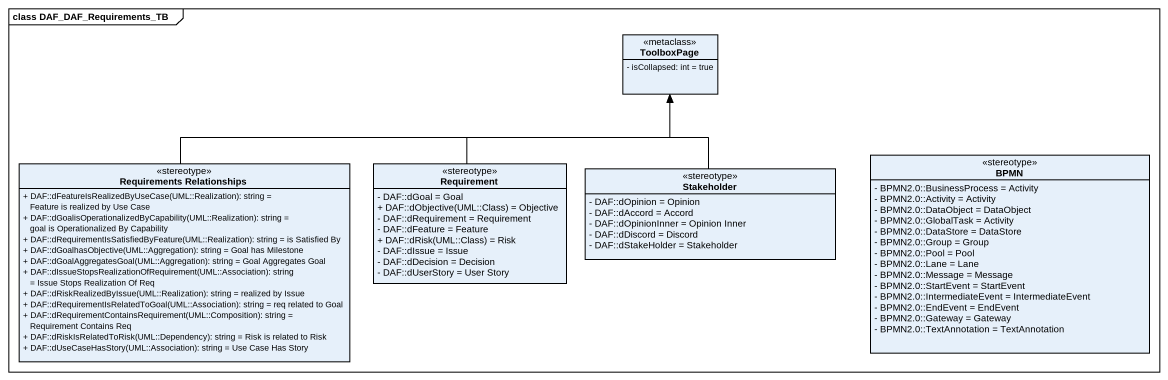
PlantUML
@startuml
mainframe class DAF_DAF_Requirements_TB
hide circle
hide empty members
skinparam classAttributeIconSize 0
class ToolboxPage <<metaclass>> {
  - isCollapsed: int = true
}
class "Requirements Relationships" as Requirements_Relationships <<stereotype>> {
  {field} + DAF::dFeatureIsRealizedByUseCase(UML::Realization): string = Feature is realized by Use Case
  {field} + DAF::dGoalisOperationalizedByCapability(UML::Realization): string = goal is Operationalized By Capability
  {field} + DAF::dRequirementIsSatisfiedByFeature(UML::Realization): string = is Satisfied By
  {field} + DAF::dGoalhasObjective(UML::Aggregation): string = Goal has Milestone
  {field} + DAF::dGoalAggregatesGoal(UML::Aggregation): string = Goal Aggregates Goal
  {field} + DAF::dIssueStopsRealizationOfRequirement(UML::Association): string = Issue Stops Realization Of Req
  {field} + DAF::dRiskRealizedByIssue(UML::Realization): string = realized by Issue
  {field} + DAF::dRequirementIsRelatedToGoal(UML::Association): string = req related to Goal
  {field} + DAF::dRequirementContainsRequirement(UML::Composition): string = Requirement Contains Req
  {field} + DAF::dRiskIsRelatedToRisk(UML::Dependency): string = Risk is related to Risk
  {field} + DAF::dUseCaseHasStory(UML::Association): string = Use Case Has Story
}
class Requirement <<stereotype>> {
  - DAF::dGoal = Goal
  {field} + DAF::dObjective(UML::Class) = Objective
  - DAF::dRequirement = Requirement
  - DAF::dFeature = Feature
  {field} + DAF::dRisk(UML::Class) = Risk
  - DAF::dIssue = Issue
  - DAF::dDecision = Decision
  - DAF::dUserStory = User Story
}
class Stakeholder <<stereotype>> {
  - DAF::dOpinion = Opinion
  - DAF::dAccord = Accord
  - DAF::dOpinionInner = Opinion Inner
  - DAF::dDiscord = Discord
  - DAF::dStakeHolder = Stakeholder
}
class BPMN <<stereotype>> {
  - BPMN2.0::BusinessProcess = Activity
  - BPMN2.0::Activity = Activity
  - BPMN2.0::DataObject = DataObject
  - BPMN2.0::GlobalTask = Activity
  - BPMN2.0::DataStore = DataStore
  - BPMN2.0::Group = Group
  - BPMN2.0::Pool = Pool
  - BPMN2.0::Lane = Lane
  - BPMN2.0::Message = Message
  - BPMN2.0::StartEvent = StartEvent
  - BPMN2.0::IntermediateEvent = IntermediateEvent
  - BPMN2.0::EndEvent = EndEvent
  - BPMN2.0::Gateway = Gateway
  - BPMN2.0::TextAnnotation = TextAnnotation
}
Requirements_Relationships -right-> ToolboxPage
Requirement -up-> ToolboxPage
Stakeholder -up-> ToolboxPage
@enduml
